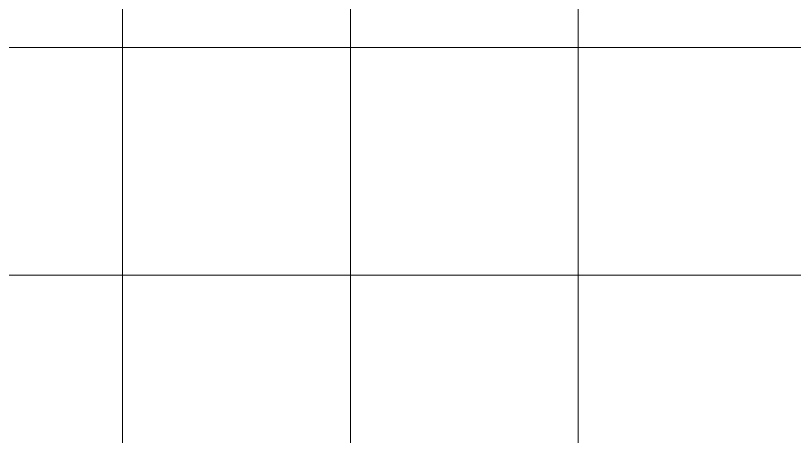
# Model space of a CAD drawing. Header units: millimetres. Extents: x 684983 to 685377, y 990360 to 990509.
# Drawn here: x 685187.04 to 685193.87, y 990424.62 to 990428.32 of the extents above; entities that cross this region are included whole.
import ezdxf

# ---------------------------------------------------------------- set-up
doc = ezdxf.new("R2010")
doc.units = ezdxf.units.MM
doc.layers.add('grid', color=8, linetype='Continuous', lineweight=9)

msp = doc.modelspace()

# ---------------------------------------------------------------- linework, layer by layer
at = {"layer": 'grid'}
for p, q in [((685187.9771, 990509.1548), (685187.9771, 990370.8996)), ((685189.9771, 990509.1548), (685189.9771, 990370.8996)), ((685191.9771, 990509.1548), (685191.9771, 990370.8996)), ((685221.1591, 990428.0381), (685118.727, 990428.0381)), ((685221.1591, 990426.0381), (685118.727, 990426.0381))]:
    msp.add_line(p, q, dxfattribs=at)

doc.saveas('drawing.dxf')
